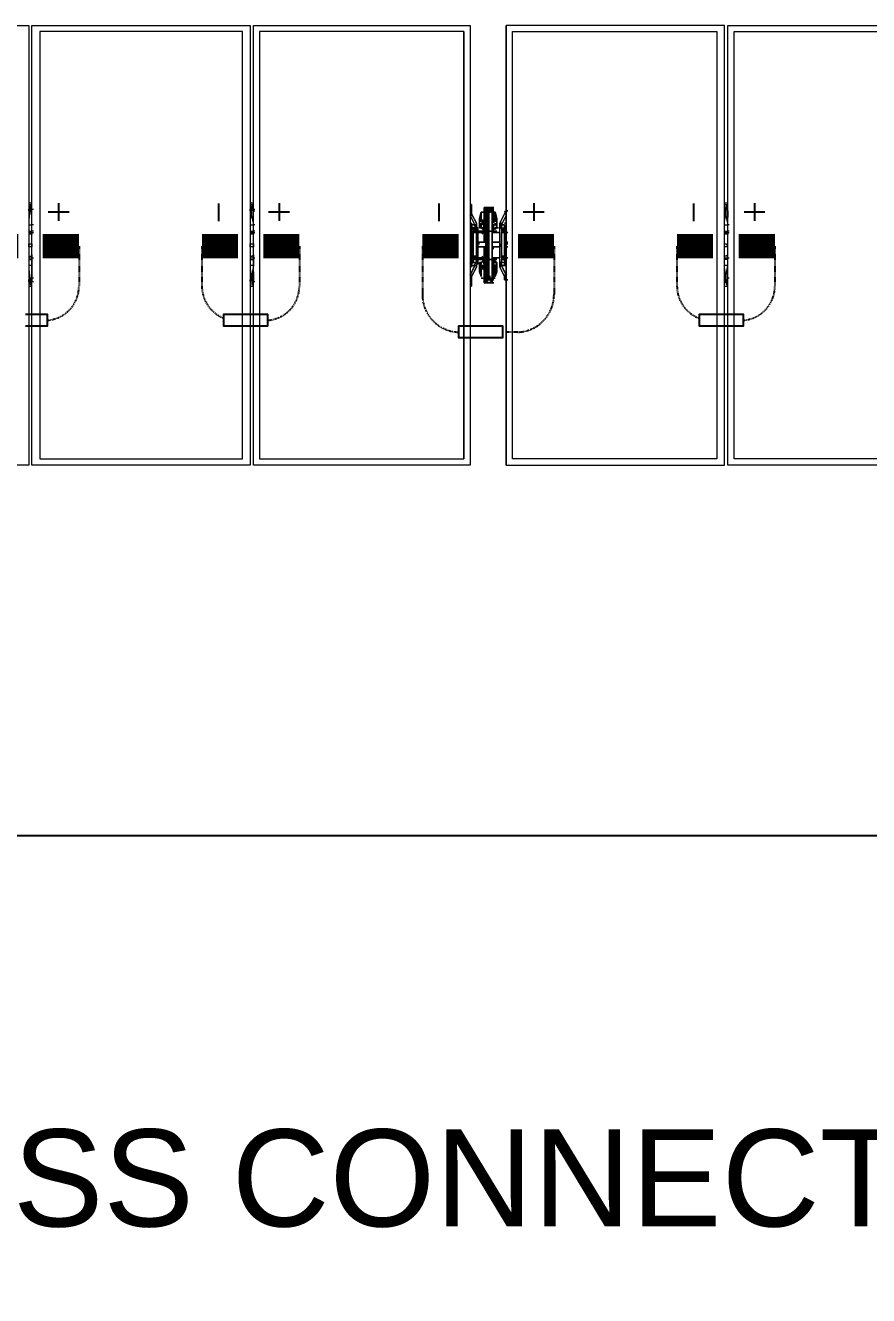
# Model space of a CAD drawing. Header units: feet. Extents: x -327 to 55127, y -2634 to 4121.
# Drawn here: x 3048.6 to 3222.2, y 3493.6 to 3755.2 of the extents above; entities that cross this region are included whole.
import ezdxf
from ezdxf import colors
from ezdxf.entities.mleader import LeaderData, LeaderLine
from ezdxf.lldxf.tags import DXFTag
from ezdxf.math import Vec2, Vec3

# ---------------------------------------------------------------- set-up
doc = ezdxf.new("R2010")
doc.units = ezdxf.units.FT
doc.header["$MEASUREMENT"] = 0
doc.linetypes.add('HIDDEN', pattern=[0.375, 0.25, -0.125])
for name, color, linetype in [('E-DC HARNESS-NEG', 170, 'DC HARNESS CABLE'), ('E-HARN-COMP', 8, 'Continuous'), ('E-TRNK-CABL-NEG', 6, 'HIDDEN'), ('E-TRUNK-CABLE-POS', 6, 'HIDDEN'), ('G-ANNO-TEXT', 1, 'Continuous'), ('Polarity-Text', 7, 'Continuous')]:
    doc.layers.add(name, color=color, linetype=linetype)
doc.styles.add('NEI-A', font='arial.ttf')
doc.styles.get("Standard").update_dxf_attribs({"font": 'arial.ttf'})
tags = doc.linetypes.add('DC HARNESS CABLE', pattern='A,0.5,-0.2,["DH",Standard,S=0.1,R=0,X=-0.1,Y=-0.05],-0.2', length=0.9).pattern_tags.tags
tags[6] = DXFTag(74, 10)

# ---------------------------------------------------------------- blocks, each defined once
blk = doc.blocks.new('A$C4742fff2')
at = {"lineweight": 5}
for points in [[(14.9311, 0.4666), (15.161, 0.4666), (15.161, 0), (14.9311, 0)], [(15.1644, 0.4666), (15.396, 0.4666), (15.396, 0), (15.1644, 0)], [(15.3877, 0.46), (15.1727, 0.46), (15.1727, 0.0067), (15.3877, 0.0067)], [(15.6294, 0), (15.3994, 0), (15.3994, 0.4666), (15.6294, 0.4666)], [(15.6227, 0.46), (15.406, 0.46), (15.406, 0.0067), (15.6227, 0.0067)], [(15.6677, 0), (15.8994, 0), (15.8994, 0.4666), (15.6677, 0.4666)], [(15.6744, 0.0067), (15.6744, 0.46), (15.891, 0.46), (15.891, 0.0067)], [(15.9027, 0.4666), (16.1327, 0.4666), (16.1327, 0), (15.9027, 0)], [(15.9094, 0.0067), (15.9094, 0.46), (16.126, 0.46), (16.126, 0.0067)], [(15.631, 0.27), (15.631, 0.2683), (15.631, 0.27), (15.631, 0.2767), (15.6294, 0.2767), (15.631, 0.2767)], [(15.6444, 0.2717), (15.6444, 0.2617), (15.646, 0.2617), (15.6444, 0.2617), (15.6444, 0.24), (15.6444, 0.2383), (15.6444, 0.24), (15.6444, 0.2617)], [(15.6494, 0.2717), (15.651, 0.2717), (15.6494, 0.2717), (15.6494, 0.2683), (15.6494, 0.2483), (15.6494, 0.2683), (15.6477, 0.2683), (15.6477, 0.2717)], [(15.6527, 0.2617), (15.6527, 0.2717), (15.6527, 0.27), (15.6544, 0.27), (15.6527, 0.27), (15.6527, 0.2717), (15.651, 0.2717), (15.6527, 0.2717), (15.6544, 0.2717), (15.6527, 0.2717)], [(15.6527, 0.2717), (15.651, 0.2717)], [(15.666, 0.2683), (15.6677, 0.27), (15.6677, 0.2767), (15.6677, 0.27)], [(15.6377, 0.2517), (15.636, 0.2517), (15.636, 0.2533), (15.6344, 0.2533), (15.6344, 0.255), (15.636, 0.255), (15.636, 0.2567), (15.631, 0.2667), (15.636, 0.2567), (15.636, 0.255), (15.6344, 0.255), (15.631, 0.255), (15.631, 0.2533), (15.6327, 0.2517), (15.636, 0.2517), (15.6377, 0.2517), (15.6377, 0.215), (15.636, 0.215), (15.6377, 0.215), (15.6377, 0.2133), (15.636, 0.2133), (15.636, 0.2117), (15.6344, 0.2117), (15.636, 0.2117), (15.636, 0.21), (15.631, 0.2), (15.636, 0.21), (15.636, 0.2117), (15.6344, 0.2117), (15.631, 0.2117), (15.6344, 0.2117), (15.636, 0.2117), (15.6344, 0.2117), (15.6344, 0.2133), (15.636, 0.215), (15.6327, 0.215), (15.6327, 0.2167), (15.631, 0.2167), (15.631, 0.25), (15.6327, 0.25), (15.6327, 0.2517), (15.6327, 0.25), (15.631, 0.25), (15.631, 0.2167), (15.6327, 0.2167), (15.6327, 0.215), (15.636, 0.215), (15.6377, 0.215), (15.6377, 0.2133), (15.636, 0.2133), (15.636, 0.2117), (15.6344, 0.2117), (15.6344, 0.2133), (15.636, 0.215), (15.6377, 0.215), (15.6377, 0.2517), (15.636, 0.2517), (15.6377, 0.2517), (15.636, 0.2533), (15.636, 0.255), (15.636, 0.2567), (15.636, 0.255), (15.636, 0.2533)], [(15.6394, 0.2517), (15.641, 0.2517), (15.6427, 0.25), (15.641, 0.2517), (15.641, 0.2567), (15.6427, 0.2567), (15.6427, 0.255), (15.6444, 0.255), (15.6427, 0.25), (15.641, 0.2517), (15.6427, 0.25), (15.641, 0.2517), (15.6394, 0.2517), (15.6394, 0.2617), (15.641, 0.2683), (15.641, 0.26), (15.6444, 0.26), (15.6444, 0.2683), (15.641, 0.2683), (15.6444, 0.2683), (15.6444, 0.26), (15.641, 0.26), (15.641, 0.2683), (15.6394, 0.2617), (15.6394, 0.2517), (15.641, 0.2517), (15.641, 0.2533), (15.641, 0.2517), (15.6394, 0.2517), (15.6394, 0.2617)], [(15.641, 0.26), (15.641, 0.2583)], [(15.641, 0.2517), (15.6427, 0.2517), (15.6427, 0.25), (15.6444, 0.255), (15.6427, 0.255), (15.6427, 0.2567), (15.641, 0.2567)], [(15.6427, 0.26), (15.6427, 0.2567)], [(15.646, 0.2633), (15.6444, 0.2633)], [(15.6477, 0.2183), (15.6477, 0.2483), (15.646, 0.2483), (15.646, 0.2683), (15.6477, 0.2683), (15.6477, 0.2483), (15.6477, 0.2683), (15.646, 0.2683), (15.646, 0.2483), (15.6477, 0.2483), (15.6477, 0.2183), (15.646, 0.2183), (15.646, 0.2483), (15.646, 0.2183)], [(15.6494, 0.2683), (15.6494, 0.2483), (15.6527, 0.2483), (15.6527, 0.2683)], [(15.6494, 0.2683), (15.6494, 0.2483), (15.6527, 0.2483), (15.6527, 0.2683)], [(15.6544, 0.2633), (15.6527, 0.2633)], [(15.6544, 0.2367), (15.6527, 0.2367), (15.6544, 0.2367), (15.6527, 0.2367), (15.6544, 0.2367), (15.6527, 0.2367), (15.6527, 0.24), (15.6527, 0.2617), (15.6544, 0.2617), (15.6527, 0.2617), (15.6527, 0.24), (15.6527, 0.2367)], [(15.656, 0.2583), (15.656, 0.26), (15.6544, 0.26), (15.6544, 0.2567), (15.6544, 0.26), (15.656, 0.26), (15.656, 0.2683), (15.6544, 0.2683), (15.656, 0.2683), (15.656, 0.26)], [(15.656, 0.2567), (15.6577, 0.2517), (15.656, 0.2517), (15.6544, 0.25), (15.6544, 0.255), (15.656, 0.255)], [(15.656, 0.2567), (15.6577, 0.2517), (15.656, 0.2517), (15.6544, 0.25), (15.6544, 0.255), (15.656, 0.255)], [(15.656, 0.2683), (15.6577, 0.2617), (15.6577, 0.2517), (15.6577, 0.2533), (15.6577, 0.2517), (15.6577, 0.2617)], [(15.6577, 0.2517), (15.6577, 0.2617)], [(15.666, 0.2517), (15.666, 0.25), (15.6677, 0.25), (15.6677, 0.2167), (15.666, 0.2167), (15.666, 0.215), (15.6677, 0.215), (15.6677, 0.2167), (15.6677, 0.215), (15.6677, 0.2133), (15.6677, 0.215), (15.666, 0.215), (15.666, 0.2117), (15.6627, 0.2117), (15.661, 0.2117), (15.661, 0.21), (15.661, 0.2117), (15.661, 0.215), (15.6627, 0.215), (15.661, 0.215), (15.661, 0.2517), (15.6627, 0.2517), (15.661, 0.2517), (15.661, 0.255), (15.6627, 0.255), (15.666, 0.255), (15.6627, 0.255), (15.6627, 0.2567), (15.661, 0.2567), (15.666, 0.2667), (15.661, 0.2567), (15.6627, 0.2567), (15.6627, 0.255), (15.6644, 0.255), (15.6627, 0.255), (15.6627, 0.2517), (15.666, 0.2517), (15.666, 0.25), (15.6677, 0.25), (15.6677, 0.2517), (15.6677, 0.25), (15.6677, 0.2167), (15.666, 0.2167), (15.666, 0.215), (15.6627, 0.215), (15.661, 0.215), (15.661, 0.2517), (15.6627, 0.2517)], [(15.661, 0.255), (15.661, 0.2567), (15.661, 0.255), (15.661, 0.2517), (15.6627, 0.2517), (15.6627, 0.255)], [(15.631, 0.2517), (15.6327, 0.2517), (15.631, 0.2517), (15.6294, 0.2533), (15.631, 0.2517), (15.6327, 0.2517), (15.631, 0.2517), (15.631, 0.25)], [(15.631, 0.2467), (15.6294, 0.2467)], [(15.636, 0.2517), (15.6327, 0.2517), (15.631, 0.2533), (15.631, 0.255), (15.6344, 0.255), (15.6344, 0.2533), (15.636, 0.2533)], [(15.6344, 0.25), (15.6327, 0.25), (15.6327, 0.2483), (15.6327, 0.2467), (15.6344, 0.2467), (15.636, 0.2467), (15.636, 0.2483), (15.636, 0.25)], [(15.6344, 0.25), (15.6327, 0.2483), (15.6344, 0.2467), (15.636, 0.2483)], [(15.6327, 0.2483), (15.6344, 0.25), (15.6344, 0.2483), (15.6327, 0.2483), (15.6344, 0.25), (15.6344, 0.2483), (15.636, 0.2483), (15.6344, 0.2483), (15.636, 0.2483), (15.6344, 0.2483), (15.636, 0.2483), (15.6344, 0.2483), (15.636, 0.2483), (15.6344, 0.2483), (15.636, 0.2483), (15.6344, 0.2483), (15.636, 0.2483), (15.6344, 0.2483), (15.636, 0.2483), (15.6344, 0.2483), (15.636, 0.2483), (15.6344, 0.2483), (15.636, 0.2483), (15.6344, 0.2483), (15.636, 0.2483), (15.636, 0.2467), (15.6344, 0.2467), (15.6327, 0.2467), (15.6327, 0.2483), (15.6344, 0.2483), (15.636, 0.2483), (15.636, 0.2467), (15.6344, 0.2467), (15.6327, 0.2467)], [(15.6344, 0.25), (15.6327, 0.25), (15.6327, 0.2483), (15.6327, 0.2467), (15.6344, 0.2467), (15.636, 0.2467), (15.636, 0.2483), (15.636, 0.25)], [(15.6344, 0.25), (15.6327, 0.2483), (15.6344, 0.2467), (15.636, 0.2483)], [(15.6344, 0.255), (15.636, 0.255)], [(15.6344, 0.255), (15.636, 0.255)], [(15.6377, 0.2483), (15.641, 0.2483), (15.6377, 0.2483), (15.6444, 0.2483), (15.6427, 0.2483), (15.6444, 0.2483), (15.6427, 0.2483), (15.6444, 0.2483), (15.6427, 0.2483), (15.6444, 0.2483)], [(15.6444, 0.2467), (15.6377, 0.2467)], [(15.6427, 0.2517), (15.6427, 0.25), (15.6427, 0.2517), (15.641, 0.2517), (15.6427, 0.25)], [(15.641, 0.2467), (15.6427, 0.245)], [(15.6477, 0.1983), (15.6477, 0.2183), (15.6494, 0.2183), (15.6494, 0.2483), (15.6477, 0.2483), (15.6494, 0.2483), (15.6494, 0.2183), (15.6477, 0.2183), (15.6477, 0.1983), (15.646, 0.1983), (15.646, 0.2183), (15.646, 0.1983)], [(15.6544, 0.2483), (15.6527, 0.2483), (15.6527, 0.2183), (15.6494, 0.2183), (15.6494, 0.2483), (15.651, 0.2483), (15.6494, 0.2483), (15.6494, 0.2183), (15.6527, 0.2183), (15.6527, 0.2483), (15.6544, 0.2483), (15.656, 0.2483), (15.6577, 0.2483), (15.656, 0.2483)], [(15.6544, 0.2483), (15.6527, 0.2483)], [(15.661, 0.2467), (15.6527, 0.2467)], [(15.656, 0.2517), (15.6544, 0.25), (15.6544, 0.2517), (15.6544, 0.25), (15.656, 0.2517), (15.6544, 0.25)], [(15.6594, 0.2517), (15.6577, 0.2517), (15.656, 0.25), (15.6577, 0.2517)], [(15.6644, 0.2483), (15.6644, 0.25), (15.6627, 0.2483), (15.6627, 0.2467), (15.6644, 0.2467), (15.666, 0.2467), (15.666, 0.2483)], [(15.6644, 0.25), (15.6627, 0.2483), (15.6644, 0.2467), (15.666, 0.2483)], [(15.6644, 0.2467), (15.666, 0.2467), (15.666, 0.2483), (15.666, 0.25), (15.6644, 0.25), (15.6627, 0.25), (15.6627, 0.2483), (15.6627, 0.2467)], [(15.6644, 0.25), (15.6627, 0.2483), (15.6644, 0.2467), (15.666, 0.2483)], [(15.6644, 0.2467), (15.666, 0.2467), (15.666, 0.2483), (15.666, 0.25), (15.6644, 0.25), (15.6627, 0.25), (15.6627, 0.2483), (15.6627, 0.2467)], [(15.666, 0.2483), (15.6644, 0.2483)], [(15.666, 0.2483), (15.6644, 0.2483)], [(15.666, 0.2483), (15.6644, 0.2483), (15.666, 0.2483), (15.6644, 0.2483), (15.666, 0.2483), (15.6644, 0.2483), (15.666, 0.2483), (15.6644, 0.2483), (15.666, 0.2483), (15.6644, 0.2483), (15.666, 0.2483), (15.6677, 0.2483)], [(15.6677, 0.2533), (15.6677, 0.2517), (15.666, 0.2517), (15.666, 0.255), (15.666, 0.2517), (15.6677, 0.2517)], [(15.6694, 0.2467), (15.6677, 0.2467)], [(15.1627, 0.235), (15.1644, 0.235), (15.1644, 0.2317), (15.161, 0.2317), (15.161, 0.2333), (15.161, 0.235)], [(15.3977, 0.235), (15.3994, 0.235), (15.3994, 0.2317), (15.396, 0.2317), (15.396, 0.2333), (15.396, 0.235)], [(15.631, 0.2367), (15.6294, 0.2367)], [(15.631, 0.235), (15.6294, 0.235)], [(15.6294, 0.2317), (15.631, 0.2317)], [(15.6294, 0.2317), (15.631, 0.2317)], [(15.646, 0.2367), (15.6377, 0.2367), (15.646, 0.2367), (15.6444, 0.2367), (15.6444, 0.24), (15.6444, 0.2367), (15.646, 0.2367), (15.6444, 0.2367)], [(15.6377, 0.2317), (15.6377, 0.235), (15.6394, 0.235), (15.6377, 0.235)], [(15.6394, 0.2317), (15.6377, 0.2317), (15.646, 0.2317), (15.6377, 0.2317)], [(15.646, 0.2367), (15.6444, 0.2367), (15.6444, 0.24), (15.6444, 0.2367)], [(15.6444, 0.23), (15.646, 0.23), (15.6444, 0.23), (15.6444, 0.2317)], [(15.6444, 0.2267), (15.6444, 0.23)], [(15.6527, 0.24), (15.6527, 0.2383), (15.6527, 0.24), (15.6527, 0.2367), (15.661, 0.2367), (15.6527, 0.2367)], [(15.6527, 0.2317), (15.661, 0.2317), (15.661, 0.235), (15.661, 0.2317), (15.6527, 0.2317), (15.6527, 0.23), (15.6544, 0.23), (15.6527, 0.23), (15.6527, 0.2267), (15.6527, 0.23)], [(15.6527, 0.2317), (15.6527, 0.23), (15.6544, 0.23), (15.6527, 0.23)], [(15.6544, 0.23), (15.6527, 0.23), (15.6527, 0.2267), (15.6527, 0.23)], [(15.6694, 0.2367), (15.6677, 0.2367)], [(15.6694, 0.235), (15.6677, 0.235)], [(15.6694, 0.2317), (15.6677, 0.2317)], [(15.6694, 0.2317), (15.6677, 0.2317)], [(15.901, 0.235), (15.9027, 0.2333), (15.901, 0.2317), (15.8994, 0.2317), (15.8994, 0.2333), (15.8994, 0.235)], [(15.6294, 0.22), (15.631, 0.22)], [(15.631, 0.2167), (15.631, 0.215)], [(15.6344, 0.22), (15.6344, 0.2217), (15.6327, 0.22), (15.6344, 0.22), (15.636, 0.22), (15.6344, 0.22), (15.636, 0.22), (15.6344, 0.22), (15.636, 0.22), (15.6344, 0.22), (15.636, 0.22)], [(15.6344, 0.2217), (15.6327, 0.22), (15.6344, 0.2183), (15.636, 0.22)], [(15.6344, 0.2217), (15.6327, 0.2217), (15.6327, 0.22), (15.6327, 0.2183), (15.6344, 0.2183), (15.636, 0.2183), (15.636, 0.22), (15.636, 0.2217)], [(15.6344, 0.2217), (15.6327, 0.22), (15.6344, 0.2183), (15.636, 0.22)], [(15.6344, 0.2217), (15.6327, 0.2217), (15.6327, 0.22), (15.6327, 0.2183), (15.6344, 0.2183), (15.636, 0.2183), (15.636, 0.22), (15.636, 0.2217)], [(15.636, 0.22), (15.6344, 0.22)], [(15.636, 0.22), (15.6344, 0.22)], [(15.641, 0.22), (15.6377, 0.22), (15.6444, 0.22), (15.6377, 0.22), (15.641, 0.22), (15.6427, 0.2217)], [(15.6427, 0.2183), (15.6444, 0.2183), (15.6427, 0.2183), (15.6444, 0.2183), (15.6377, 0.2183), (15.6444, 0.2183)], [(15.6394, 0.215), (15.641, 0.215), (15.6427, 0.2167), (15.641, 0.215), (15.6427, 0.2167), (15.6427, 0.215), (15.6427, 0.2167), (15.641, 0.215), (15.6427, 0.2167), (15.641, 0.215), (15.6394, 0.215), (15.6394, 0.205)], [(15.641, 0.21), (15.641, 0.215), (15.6427, 0.2167), (15.6444, 0.2117), (15.641, 0.2117), (15.641, 0.21), (15.641, 0.215), (15.6427, 0.2167), (15.6444, 0.2117), (15.641, 0.2117), (15.641, 0.21), (15.641, 0.2083)], [(15.6444, 0.2183), (15.6427, 0.2183)], [(15.6444, 0.2267), (15.6444, 0.2283), (15.6444, 0.2267), (15.6444, 0.205), (15.646, 0.205), (15.6444, 0.205)], [(15.6527, 0.2183), (15.6527, 0.1983), (15.6494, 0.1983), (15.6494, 0.2183), (15.651, 0.2183), (15.6494, 0.2183), (15.6494, 0.2), (15.6494, 0.2183), (15.6494, 0.1983), (15.6527, 0.1983), (15.6527, 0.2183), (15.6544, 0.2183), (15.656, 0.2183), (15.6544, 0.2183), (15.6544, 0.22), (15.6527, 0.22), (15.661, 0.22), (15.6527, 0.22), (15.6544, 0.22), (15.6544, 0.2183)], [(15.6527, 0.2267), (15.6527, 0.205), (15.6544, 0.205), (15.6527, 0.205), (15.6527, 0.1967), (15.6527, 0.205), (15.6527, 0.2267), (15.6527, 0.2283)], [(15.6527, 0.2183), (15.6544, 0.2183)], [(15.6544, 0.2167), (15.656, 0.215), (15.6544, 0.2167), (15.6544, 0.215), (15.6544, 0.2167), (15.6544, 0.2117)], [(15.6577, 0.2183), (15.656, 0.2183)], [(15.656, 0.2167), (15.6577, 0.215), (15.6577, 0.205), (15.6577, 0.215), (15.656, 0.2167), (15.6577, 0.215)], [(15.6644, 0.2217), (15.6627, 0.22), (15.6644, 0.2183), (15.666, 0.22)], [(15.6644, 0.2183), (15.666, 0.2183), (15.666, 0.22), (15.666, 0.2217), (15.6644, 0.2217), (15.6627, 0.2217), (15.6627, 0.22), (15.6627, 0.2183)], [(15.6644, 0.2217), (15.6627, 0.22), (15.6644, 0.2183), (15.666, 0.22)], [(15.6644, 0.2183), (15.666, 0.2183), (15.666, 0.22), (15.666, 0.2217), (15.6644, 0.2217), (15.6627, 0.2217), (15.6627, 0.22), (15.6627, 0.2183)], [(15.666, 0.22), (15.6644, 0.22)], [(15.666, 0.22), (15.6644, 0.22)], [(15.6694, 0.22), (15.6677, 0.22)], [(15.6294, 0.2133), (15.631, 0.215), (15.6327, 0.215), (15.631, 0.2133), (15.631, 0.2117), (15.631, 0.2133), (15.6327, 0.215), (15.631, 0.215)], [(15.636, 0.2117), (15.636, 0.21)], [(15.641, 0.2), (15.641, 0.2083), (15.6444, 0.2083), (15.6444, 0.1983), (15.641, 0.1983), (15.6444, 0.1983), (15.6444, 0.2083), (15.641, 0.2083), (15.641, 0.2), (15.6394, 0.205), (15.6394, 0.215), (15.641, 0.215), (15.641, 0.2133), (15.641, 0.215), (15.6394, 0.215), (15.6394, 0.205)], [(15.6427, 0.2117), (15.6427, 0.2083)], [(15.651, 0.1967), (15.651, 0.195), (15.6527, 0.195), (15.6527, 0.1983), (15.6544, 0.1983), (15.6527, 0.1983), (15.6527, 0.195), (15.6527, 0.1967), (15.6527, 0.195), (15.6527, 0.1967), (15.6527, 0.195), (15.6527, 0.1933), (15.6527, 0.195), (15.651, 0.195), (15.651, 0.1967), (15.6494, 0.1967), (15.6477, 0.1967), (15.646, 0.1967), (15.6444, 0.1967), (15.6444, 0.195), (15.6444, 0.1967), (15.6444, 0.205), (15.6444, 0.1967), (15.6444, 0.195), (15.646, 0.1967), (15.646, 0.1983), (15.6444, 0.1983), (15.646, 0.1983), (15.646, 0.1967), (15.6444, 0.195), (15.6444, 0.1967), (15.646, 0.1967), (15.6477, 0.1967), (15.6494, 0.1967)], [(15.6444, 0.2033), (15.646, 0.2033)], [(15.6544, 0.2033), (15.6527, 0.2033)], [(15.656, 0.2), (15.6577, 0.205), (15.6577, 0.215), (15.6577, 0.2133), (15.6577, 0.215), (15.6577, 0.205), (15.656, 0.2), (15.656, 0.2083), (15.6544, 0.2083), (15.6544, 0.1983), (15.656, 0.1983), (15.6544, 0.1983), (15.6544, 0.2083), (15.656, 0.2083)], [(15.656, 0.21), (15.656, 0.2083), (15.656, 0.21), (15.656, 0.2117), (15.6544, 0.2117), (15.6544, 0.2083), (15.6544, 0.2117), (15.656, 0.2117)], [(15.6644, 0.2117), (15.6627, 0.2117), (15.661, 0.21), (15.666, 0.2), (15.661, 0.21), (15.6627, 0.2117), (15.666, 0.2117), (15.666, 0.215), (15.6627, 0.215), (15.6627, 0.2117)], [(15.6627, 0.2117), (15.6627, 0.215), (15.661, 0.215), (15.661, 0.2117)], [(15.6294, 0.19), (15.631, 0.19), (15.631, 0.1967), (15.631, 0.1983), (15.631, 0.1967), (15.631, 0.19)], [(15.6444, 0.195), (15.646, 0.195), (15.6444, 0.195), (15.6444, 0.1933)], [(15.646, 0.195), (15.6477, 0.195), (15.6477, 0.1967)], [(15.646, 0.195), (15.6477, 0.1967), (15.6494, 0.1967), (15.6477, 0.1967), (15.646, 0.1967), (15.646, 0.195), (15.6477, 0.195)], [(15.6544, 0.1933), (15.6527, 0.1933), (15.6527, 0.195), (15.6527, 0.1933), (15.6544, 0.1933), (15.6527, 0.1933), (15.646, 0.1933), (15.6527, 0.1933)], [(15.6494, 0.2), (15.6477, 0.2), (15.6494, 0.2), (15.6494, 0.1967), (15.6477, 0.1967), (15.6477, 0.1983), (15.6477, 0.1967), (15.6494, 0.1967), (15.6494, 0.2), (15.651, 0.2)], [(15.6494, 0.1967), (15.6477, 0.1967)], [(15.651, 0.1967), (15.651, 0.195)], [(15.6544, 0.1967), (15.6527, 0.1967)], [(15.6677, 0.1967), (15.666, 0.1967), (15.666, 0.1983), (15.666, 0.1967), (15.6677, 0.1967), (15.6677, 0.19)]]:
    blk.add_lwpolyline(points, close=True, dxfattribs=at)
for points in [[(15.6227, 0.46), (15.6227, 0.0067)], [(15.6294, 0.4666), (15.6294, 0)], [(15.6677, 0), (15.6677, 0.4666)], [(15.6744, 0.0067), (15.6744, 0.46)], [(15.161, 0.2783), (15.1644, 0.2783)], [(15.1644, 0.27), (15.1644, 0.2717), (15.1644, 0.2733), (15.1627, 0.2733), (15.1627, 0.275), (15.1644, 0.275)], [(15.166, 0.255), (15.1644, 0.255), (15.1644, 0.265), (15.1627, 0.275)], [(15.1627, 0.2733), (15.1627, 0.27)], [(15.396, 0.2783), (15.3994, 0.2783)], [(15.401, 0.255), (15.3994, 0.255), (15.3994, 0.2567), (15.3977, 0.265), (15.3977, 0.275), (15.3977, 0.2733), (15.3994, 0.2717), (15.3994, 0.27)], [(15.3977, 0.2733), (15.3977, 0.27)], [(15.6444, 0.2733), (15.6444, 0.2717), (15.646, 0.27), (15.646, 0.2683), (15.646, 0.27), (15.6444, 0.2717), (15.646, 0.2717), (15.6477, 0.2717), (15.646, 0.2717), (15.6444, 0.2717), (15.6444, 0.27), (15.646, 0.27), (15.6477, 0.27), (15.6494, 0.27), (15.651, 0.27), (15.6494, 0.27), (15.651, 0.27), (15.6494, 0.27), (15.6477, 0.27), (15.646, 0.27), (15.6444, 0.27), (15.6444, 0.2717), (15.6444, 0.2733), (15.646, 0.2733), (15.651, 0.2733), (15.6527, 0.2733), (15.651, 0.2717), (15.6527, 0.2717), (15.651, 0.2717), (15.6494, 0.2717), (15.6494, 0.2683), (15.651, 0.2683), (15.6494, 0.2683), (15.6494, 0.27), (15.6477, 0.27), (15.6494, 0.27), (15.651, 0.27), (15.6494, 0.27), (15.6494, 0.2683), (15.6477, 0.2683), (15.6477, 0.2717), (15.646, 0.2717), (15.6477, 0.2717), (15.6494, 0.2717), (15.651, 0.2717), (15.6527, 0.2733), (15.6544, 0.2733), (15.6527, 0.2733), (15.6544, 0.2733)], [(15.6544, 0.2733), (15.6527, 0.2733), (15.6527, 0.2717), (15.6527, 0.2733), (15.6527, 0.2683), (15.6544, 0.2683), (15.6544, 0.26), (15.6544, 0.2683), (15.6527, 0.2683), (15.6527, 0.2733), (15.651, 0.2733), (15.646, 0.2733), (15.6444, 0.2733), (15.646, 0.2733), (15.6444, 0.2733), (15.6444, 0.2717), (15.646, 0.2717), (15.6444, 0.2733), (15.646, 0.2733), (15.6444, 0.2733), (15.646, 0.2717), (15.6477, 0.2717), (15.646, 0.2717), (15.6477, 0.2717), (15.646, 0.2717), (15.6444, 0.2717), (15.6444, 0.2733)], [(15.646, 0.2717), (15.646, 0.2717)], [(15.646, 0.2717), (15.646, 0.2717)], [(15.651, 0.2717), (15.6527, 0.2717)], [(15.651, 0.2717), (15.6527, 0.2717)], [(15.666, 0.27), (15.666, 0.27)], [(15.666, 0.27), (15.666, 0.27)], [(15.8994, 0.2783), (15.9027, 0.2783)], [(15.8994, 0.2733), (15.8994, 0.27)], [(15.9044, 0.255), (15.9027, 0.255), (15.9027, 0.2567), (15.901, 0.265), (15.901, 0.275), (15.9027, 0.275), (15.901, 0.275), (15.901, 0.2717), (15.9027, 0.27)], [(15.631, 0.2667), (15.631, 0.2667)], [(15.631, 0.2667), (15.631, 0.2667)], [(15.641, 0.2617), (15.641, 0.2617)], [(15.641, 0.2617), (15.641, 0.2617)], [(15.6427, 0.2683), (15.6427, 0.2683)], [(15.6427, 0.2683), (15.6427, 0.2683)], [(15.656, 0.2617), (15.656, 0.2617)], [(15.656, 0.2617), (15.656, 0.2617)], [(15.666, 0.2667), (15.666, 0.2667)], [(15.666, 0.2667), (15.666, 0.2667)], [(15.161, 0.2483), (15.1644, 0.2483)], [(15.161, 0.2467), (15.1644, 0.2467), (15.166, 0.2467)], [(15.1644, 0.2467), (15.1644, 0.245), (15.161, 0.245)], [(15.166, 0.2483), (15.1644, 0.2483), (15.1644, 0.255)], [(15.396, 0.2483), (15.3994, 0.2483)], [(15.396, 0.2467), (15.3994, 0.2467), (15.401, 0.2467)], [(15.3994, 0.2467), (15.3994, 0.245), (15.396, 0.245)], [(15.401, 0.2483), (15.3994, 0.2483), (15.3994, 0.255)], [(15.6344, 0.2517), (15.6344, 0.2517)], [(15.6344, 0.2517), (15.6344, 0.2517)], [(15.6527, 0.2483), (15.6544, 0.2483)], [(15.6527, 0.2483), (15.6544, 0.2483)], [(15.661, 0.2517), (15.661, 0.2517)], [(15.661, 0.2517), (15.661, 0.2517)], [(15.6627, 0.2517), (15.6627, 0.2517)], [(15.6627, 0.2517), (15.6627, 0.2517)], [(15.6627, 0.2483), (15.6644, 0.25), (15.6644, 0.2483)], [(15.6627, 0.2483), (15.6627, 0.2467)], [(15.6644, 0.2467), (15.6627, 0.2467)], [(15.6644, 0.2483), (15.666, 0.2483)], [(15.6644, 0.2483), (15.666, 0.2483)], [(15.6644, 0.2483), (15.666, 0.2483)], [(15.6644, 0.2483), (15.666, 0.2483)], [(15.6644, 0.2467), (15.666, 0.2467), (15.666, 0.2483), (15.6644, 0.2483)], [(15.8994, 0.2483), (15.9027, 0.2483)], [(15.8994, 0.2467), (15.9027, 0.2467), (15.9044, 0.2467)], [(15.9027, 0.2467), (15.9027, 0.245), (15.8994, 0.245)], [(15.9044, 0.2483), (15.9027, 0.2483), (15.9027, 0.255)], [(15.6444, 0.2367), (15.646, 0.2367)], [(15.6444, 0.2367), (15.646, 0.2367)], [(15.6444, 0.23), (15.6444, 0.2317)], [(15.6444, 0.2317), (15.6444, 0.23)], [(15.6444, 0.23), (15.6444, 0.2267)], [(15.6444, 0.23), (15.6444, 0.2267)], [(15.6444, 0.23), (15.646, 0.23)], [(15.6444, 0.23), (15.646, 0.23)], [(15.6527, 0.2367), (15.6544, 0.2367)], [(15.6527, 0.2367), (15.6544, 0.2367)], [(15.6527, 0.2367), (15.6544, 0.2367)], [(15.6527, 0.2367), (15.6544, 0.2367)], [(15.161, 0.2233), (15.161, 0.2217), (15.1644, 0.2217), (15.1644, 0.2233), (15.1644, 0.22), (15.1644, 0.2183)], [(15.161, 0.22), (15.1644, 0.22), (15.166, 0.22)], [(15.161, 0.2183), (15.1644, 0.2183), (15.1644, 0.2117), (15.1644, 0.2017), (15.1627, 0.195), (15.1627, 0.1933), (15.1644, 0.1933)], [(15.396, 0.2233), (15.396, 0.2217), (15.3977, 0.2217), (15.3994, 0.2233), (15.3994, 0.22), (15.3994, 0.2183)], [(15.396, 0.22), (15.3994, 0.22), (15.401, 0.22)], [(15.396, 0.2183), (15.3994, 0.2183), (15.3994, 0.2117), (15.3977, 0.2017), (15.3977, 0.1933), (15.3994, 0.1933)], [(15.6327, 0.22), (15.6344, 0.2217), (15.6344, 0.22)], [(15.6327, 0.2183), (15.6327, 0.22)], [(15.6327, 0.2183), (15.6327, 0.22)], [(15.6327, 0.22), (15.6344, 0.22)], [(15.6344, 0.2183), (15.6327, 0.2183)], [(15.6344, 0.2183), (15.6327, 0.2183)], [(15.6344, 0.22), (15.636, 0.22)], [(15.6344, 0.22), (15.636, 0.22)], [(15.6344, 0.22), (15.636, 0.22)], [(15.6344, 0.22), (15.636, 0.22), (15.6344, 0.22)], [(15.6344, 0.2183), (15.636, 0.2183), (15.636, 0.22)], [(15.6344, 0.22), (15.636, 0.22), (15.6344, 0.22)], [(15.6344, 0.2183), (15.636, 0.2183), (15.636, 0.22)], [(15.6344, 0.22), (15.636, 0.22)], [(15.6544, 0.2167), (15.656, 0.2167), (15.656, 0.215), (15.6577, 0.215)], [(15.6544, 0.2167), (15.656, 0.2167), (15.656, 0.215), (15.6577, 0.215)], [(15.6644, 0.22), (15.6644, 0.2217), (15.6627, 0.22)], [(15.6644, 0.22), (15.6644, 0.2217), (15.6627, 0.22)], [(15.6627, 0.22), (15.6627, 0.2183), (15.6644, 0.2183)], [(15.6627, 0.22), (15.6627, 0.2183), (15.6644, 0.2183)], [(15.6644, 0.22), (15.666, 0.22)], [(15.6644, 0.22), (15.666, 0.22)], [(15.6644, 0.22), (15.666, 0.22)], [(15.6644, 0.22), (15.666, 0.22)], [(15.666, 0.22), (15.6644, 0.22)], [(15.666, 0.22), (15.666, 0.2183), (15.6644, 0.2183)], [(15.6644, 0.22), (15.666, 0.22)], [(15.6644, 0.22), (15.666, 0.22)], [(15.6644, 0.22), (15.666, 0.22)], [(15.6644, 0.22), (15.666, 0.22)], [(15.6644, 0.22), (15.666, 0.22)], [(15.6644, 0.22), (15.666, 0.22)], [(15.6644, 0.22), (15.666, 0.22)], [(15.6644, 0.22), (15.666, 0.22)], [(15.6644, 0.22), (15.666, 0.22)], [(15.666, 0.22), (15.6644, 0.22)], [(15.666, 0.22), (15.666, 0.2183), (15.6644, 0.2183)], [(15.6644, 0.22), (15.666, 0.22)], [(15.901, 0.1933), (15.901, 0.2017), (15.9027, 0.2117), (15.9027, 0.2183), (15.9027, 0.22), (15.9027, 0.2233), (15.901, 0.2217), (15.8994, 0.2217), (15.8994, 0.2233)], [(15.8994, 0.22), (15.9027, 0.22), (15.9044, 0.22)], [(15.9027, 0.2183), (15.8994, 0.2183)], [(15.6344, 0.215), (15.6344, 0.215)], [(15.6344, 0.215), (15.6344, 0.215)], [(15.636, 0.215), (15.636, 0.215)], [(15.636, 0.215), (15.636, 0.215)], [(15.641, 0.205), (15.641, 0.205)], [(15.641, 0.205), (15.641, 0.205)], [(15.656, 0.21), (15.6577, 0.215)], [(15.656, 0.21), (15.6577, 0.215)], [(15.656, 0.205), (15.656, 0.205)], [(15.656, 0.205), (15.656, 0.205)], [(15.661, 0.215), (15.661, 0.215)], [(15.661, 0.215), (15.661, 0.215)], [(15.6627, 0.215), (15.6627, 0.215)], [(15.6627, 0.215), (15.6627, 0.215)], [(15.161, 0.19), (15.1644, 0.19)], [(15.1627, 0.1917), (15.1627, 0.1933), (15.1644, 0.1933), (15.1644, 0.195), (15.1644, 0.1983)], [(15.1627, 0.1967), (15.1627, 0.1933), (15.1627, 0.1917), (15.1644, 0.1917)], [(15.396, 0.19), (15.3994, 0.19)], [(15.3994, 0.1983), (15.3994, 0.195), (15.3977, 0.1933), (15.3977, 0.1917), (15.3994, 0.1917)], [(15.3977, 0.1967), (15.3977, 0.1933), (15.3977, 0.1917)], [(15.631, 0.2), (15.631, 0.2)], [(15.631, 0.2), (15.631, 0.2)], [(15.6427, 0.2), (15.6427, 0.2)], [(15.6427, 0.2), (15.6427, 0.2)], [(15.646, 0.195), (15.6444, 0.195)], [(15.6444, 0.195), (15.6444, 0.1933)], [(15.6444, 0.195), (15.6444, 0.1933)], [(15.6444, 0.195), (15.6444, 0.1933)], [(15.646, 0.195), (15.6444, 0.195)], [(15.6444, 0.1933), (15.6444, 0.195)], [(15.6444, 0.1933), (15.646, 0.1933)], [(15.6444, 0.1933), (15.646, 0.1933)], [(15.6444, 0.1933), (15.646, 0.1933)], [(15.6444, 0.1933), (15.646, 0.1933)], [(15.6477, 0.1967), (15.6477, 0.195), (15.646, 0.195)], [(15.6477, 0.1967), (15.646, 0.1967), (15.646, 0.195)], [(15.646, 0.195), (15.6477, 0.195)], [(15.646, 0.195), (15.6477, 0.195)], [(15.6494, 0.1983), (15.6494, 0.1967), (15.651, 0.1967)], [(15.6494, 0.1983), (15.651, 0.1983)], [(15.6494, 0.1983), (15.6494, 0.1967), (15.651, 0.1967)], [(15.6494, 0.1983), (15.651, 0.1983)], [(15.651, 0.1967), (15.6494, 0.1967), (15.651, 0.1967)], [(15.651, 0.1967), (15.6494, 0.1967), (15.651, 0.1967)], [(15.651, 0.195), (15.651, 0.1967)], [(15.651, 0.195), (15.651, 0.1967)], [(15.651, 0.195), (15.6527, 0.195), (15.651, 0.195)], [(15.651, 0.195), (15.6527, 0.195), (15.651, 0.195)], [(15.6527, 0.1967), (15.6544, 0.1967)], [(15.6527, 0.1967), (15.6544, 0.1967)], [(15.6527, 0.1933), (15.6527, 0.195)], [(15.6527, 0.1933), (15.6527, 0.195)], [(15.666, 0.2), (15.666, 0.2)], [(15.666, 0.2), (15.666, 0.2)], [(15.666, 0.1967), (15.666, 0.1967)], [(15.666, 0.1967), (15.666, 0.1967)], [(15.8994, 0.1967), (15.8994, 0.1933)], [(15.8994, 0.19), (15.9027, 0.19)], [(15.9027, 0.1983), (15.901, 0.195), (15.901, 0.1917), (15.9027, 0.1917)], [(15.9027, 0.1933), (15.901, 0.1933), (15.901, 0.1917)]]:
    blk.add_lwpolyline(points, dxfattribs=at)
at = {"color": 8, "lineweight": 5, "true_color": 0x808080}
for points in [[(15.161, 0.2767), (15.1644, 0.2767)], [(15.1644, 0.2733), (15.1644, 0.275), (15.1627, 0.275), (15.161, 0.26)], [(15.161, 0.2717), (15.161, 0.27), (15.161, 0.2717), (15.1627, 0.2717)], [(15.1627, 0.2733), (15.1627, 0.2733)], [(15.1644, 0.2633), (15.1644, 0.2717), (15.166, 0.2717)], [(15.1644, 0.2667), (15.1644, 0.27)], [(15.396, 0.2767), (15.3994, 0.2767)], [(15.3994, 0.2733), (15.3994, 0.275), (15.3977, 0.275), (15.396, 0.26)], [(15.3977, 0.2733), (15.3977, 0.2733)], [(15.3994, 0.2633), (15.3994, 0.2717), (15.401, 0.2717)], [(15.3994, 0.2667), (15.3994, 0.27), (15.401, 0.27)], [(15.6294, 0.27), (15.631, 0.27), (15.6294, 0.27)], [(15.6294, 0.27), (15.631, 0.27), (15.6294, 0.27)], [(15.6444, 0.2733), (15.6444, 0.2733)], [(15.6444, 0.2733), (15.6444, 0.2733)], [(15.6527, 0.2733), (15.6527, 0.2733)], [(15.6527, 0.2733), (15.6527, 0.2733)], [(15.8994, 0.2767), (15.9027, 0.2767)], [(15.9027, 0.2733), (15.9027, 0.275), (15.901, 0.275), (15.8994, 0.26)], [(15.8994, 0.2733), (15.8994, 0.2733)], [(15.9027, 0.2717), (15.901, 0.2717), (15.8994, 0.2717), (15.8994, 0.27), (15.8994, 0.2717)], [(15.901, 0.2717), (15.9027, 0.27), (15.9027, 0.2633)], [(15.9027, 0.2667), (15.9027, 0.27)], [(15.161, 0.255), (15.1644, 0.255)], [(15.396, 0.255), (15.3994, 0.255)], [(15.8994, 0.255), (15.9027, 0.255)], [(15.6444, 0.23), (15.646, 0.23)], [(15.6444, 0.23), (15.646, 0.23)], [(15.6527, 0.23), (15.6544, 0.23)], [(15.6527, 0.23), (15.6544, 0.23)], [(15.1644, 0.2117), (15.161, 0.2117)], [(15.161, 0.2083), (15.1627, 0.1933)], [(15.1644, 0.205), (15.1644, 0.195), (15.166, 0.195)], [(15.3994, 0.2117), (15.396, 0.2117)], [(15.396, 0.2083), (15.3977, 0.1933)], [(15.3994, 0.205), (15.3994, 0.195), (15.401, 0.195)], [(15.9027, 0.2117), (15.8994, 0.2117)], [(15.8994, 0.2083), (15.901, 0.1933)], [(15.9027, 0.195), (15.901, 0.195), (15.9027, 0.1967), (15.9027, 0.205)], [(15.161, 0.1983), (15.161, 0.195), (15.161, 0.1967)], [(15.161, 0.19), (15.1644, 0.19)], [(15.1627, 0.1917), (15.1644, 0.1917), (15.1644, 0.1933)], [(15.1627, 0.1933), (15.1627, 0.1933)], [(15.166, 0.1983), (15.1644, 0.1983), (15.1644, 0.2)], [(15.396, 0.1983), (15.396, 0.195), (15.396, 0.1967)], [(15.396, 0.19), (15.3994, 0.19)], [(15.3977, 0.1917), (15.3994, 0.1917), (15.3994, 0.1933)], [(15.3977, 0.1933), (15.3977, 0.1933)], [(15.3994, 0.1983), (15.3994, 0.2)], [(15.631, 0.1967), (15.6294, 0.1967), (15.631, 0.1967)], [(15.631, 0.1967), (15.6294, 0.1967), (15.631, 0.1967)], [(15.6444, 0.195), (15.6444, 0.195)], [(15.6444, 0.195), (15.6444, 0.195)], [(15.646, 0.1967), (15.6477, 0.1967)], [(15.646, 0.1967), (15.6477, 0.1967)], [(15.646, 0.1967), (15.6477, 0.1967)], [(15.646, 0.1967), (15.6477, 0.1967)], [(15.6477, 0.1967), (15.6494, 0.1967)], [(15.6477, 0.1967), (15.6494, 0.1967)], [(15.6527, 0.195), (15.6527, 0.195)], [(15.6527, 0.195), (15.6527, 0.195)], [(15.8994, 0.1983), (15.8994, 0.195), (15.8994, 0.1967)], [(15.8994, 0.1933), (15.8994, 0.1933)], [(15.8994, 0.19), (15.9027, 0.19)], [(15.901, 0.1917), (15.9027, 0.1917), (15.9027, 0.1933)], [(15.9044, 0.1983), (15.9027, 0.1983), (15.9027, 0.2)]]:
    blk.add_lwpolyline(points, dxfattribs=at)
for points in [[(15.396, 0.2717), (15.396, 0.27)], [(15.6444, 0.2617), (15.6444, 0.27)], [(15.6477, 0.2733), (15.646, 0.2733)], [(15.651, 0.27), (15.6494, 0.27), (15.6477, 0.27), (15.646, 0.27), (15.6477, 0.27), (15.646, 0.27), (15.6477, 0.27), (15.646, 0.27), (15.6477, 0.27), (15.6494, 0.27), (15.651, 0.27), (15.6527, 0.27), (15.651, 0.27), (15.6527, 0.27), (15.6527, 0.2617), (15.6527, 0.27), (15.651, 0.27), (15.6527, 0.27)], [(15.6494, 0.2717), (15.6477, 0.2717)], [(15.6527, 0.2717), (15.651, 0.2717)], [(15.6544, 0.2733), (15.6527, 0.2733)], [(15.6694, 0.27), (15.6677, 0.27)], [(15.6294, 0.2667), (15.631, 0.2667), (15.631, 0.2683), (15.631, 0.2667)], [(15.6344, 0.255), (15.6294, 0.265), (15.631, 0.265), (15.631, 0.2667), (15.631, 0.265), (15.6294, 0.265)], [(15.631, 0.2567), (15.631, 0.255), (15.631, 0.2567), (15.6294, 0.2567)], [(15.646, 0.2383), (15.6444, 0.2383), (15.6444, 0.2633), (15.6444, 0.2383)], [(15.646, 0.26), (15.6444, 0.26)], [(15.6544, 0.2367), (15.6527, 0.2367), (15.6527, 0.2383), (15.6527, 0.2633), (15.6527, 0.2383), (15.6527, 0.2367), (15.6544, 0.2367), (15.6527, 0.2367)], [(15.6527, 0.26), (15.6544, 0.26)], [(15.6677, 0.265), (15.6677, 0.2667), (15.666, 0.2667), (15.6677, 0.2667), (15.6677, 0.265), (15.6627, 0.255)], [(15.6677, 0.2667), (15.6677, 0.2683), (15.666, 0.2683), (15.6677, 0.2683)], [(15.6677, 0.2567), (15.666, 0.2567), (15.6677, 0.2567), (15.6677, 0.255)], [(15.6344, 0.25), (15.6327, 0.25)], [(15.6327, 0.2467), (15.6327, 0.22)], [(15.636, 0.25), (15.636, 0.2517)], [(15.636, 0.22), (15.636, 0.2467)], [(15.6427, 0.25), (15.6444, 0.25)], [(15.646, 0.255), (15.6444, 0.255)], [(15.6544, 0.255), (15.6527, 0.255)], [(15.6527, 0.25), (15.6544, 0.25)], [(15.6627, 0.2517), (15.6627, 0.25)], [(15.6627, 0.2467), (15.6627, 0.22)], [(15.6677, 0.25), (15.666, 0.25)], [(15.666, 0.22), (15.666, 0.2467)], [(15.646, 0.2367), (15.6444, 0.2367), (15.6444, 0.2383), (15.6444, 0.2367), (15.646, 0.2367), (15.6444, 0.2367)], [(15.646, 0.2367), (15.6444, 0.2367)], [(15.6444, 0.2283), (15.6444, 0.2317)], [(15.646, 0.23), (15.6444, 0.23)], [(15.646, 0.23), (15.6444, 0.23)], [(15.6544, 0.2367), (15.6527, 0.2367)], [(15.6527, 0.2317), (15.6527, 0.2283), (15.6527, 0.2033), (15.6527, 0.2283)], [(15.6544, 0.23), (15.6527, 0.23)], [(15.6544, 0.23), (15.6527, 0.23)], [(15.6327, 0.2183), (15.6327, 0.2167)], [(15.636, 0.215), (15.636, 0.2183)], [(15.6444, 0.2167), (15.6427, 0.2167)], [(15.646, 0.2283), (15.6444, 0.2283), (15.6444, 0.2033), (15.6444, 0.2283)], [(15.6544, 0.2167), (15.6527, 0.2167)], [(15.6627, 0.2183), (15.6627, 0.215)], [(15.666, 0.2167), (15.666, 0.2183)], [(15.6294, 0.2017), (15.631, 0.2017), (15.631, 0.2), (15.631, 0.2017), (15.6294, 0.2017), (15.6344, 0.2117)], [(15.6294, 0.2117), (15.631, 0.2117), (15.631, 0.21), (15.631, 0.2117)], [(15.646, 0.2117), (15.6444, 0.2117)], [(15.646, 0.2083), (15.6444, 0.2083)], [(15.6444, 0.1967), (15.6444, 0.205)], [(15.6527, 0.205), (15.6527, 0.1967), (15.651, 0.1967), (15.6527, 0.1967), (15.651, 0.1967), (15.6527, 0.1967)], [(15.6527, 0.2117), (15.6544, 0.2117)], [(15.6544, 0.2083), (15.6527, 0.2083)], [(15.6627, 0.2117), (15.6677, 0.2017), (15.666, 0.2017), (15.666, 0.2), (15.666, 0.2017), (15.6677, 0.2017)], [(15.666, 0.2117), (15.6677, 0.2117), (15.6677, 0.21), (15.6677, 0.2117)], [(15.6294, 0.2), (15.631, 0.2), (15.631, 0.1983), (15.631, 0.2)], [(15.6477, 0.1967), (15.646, 0.1967)], [(15.646, 0.195), (15.646, 0.1933)], [(15.6494, 0.1967), (15.6477, 0.1967)], [(15.651, 0.1967), (15.6494, 0.1967), (15.651, 0.1967), (15.6527, 0.1967), (15.651, 0.1967), (15.6527, 0.1967)], [(15.6527, 0.1933), (15.6527, 0.195)], [(15.6677, 0.2), (15.666, 0.2), (15.666, 0.1983), (15.666, 0.2)], [(15.6694, 0.1967), (15.6677, 0.1967)]]:
    blk.add_lwpolyline(points, close=True, dxfattribs=at)

msp = doc.modelspace()

# ---------------------------------------------------------------- linework, layer by layer
at = {"layer": 'E-DC HARNESS-NEG', "ltscale": 0.5}
msp.add_lwpolyline([(3913.27, 3588.31), (2042.48, 3588.29)], dxfattribs=at)
at = {"layer": 'E-HARN-COMP', "const_width": 5}
for points in [[(3039.72, 3709.71), (3047.18, 3709.71)], [(3052.2, 3709.71), (3059.65, 3709.71)], [(3084.95, 3709.71), (3092.41, 3709.71)], [(3097.58, 3709.71), (3105.03, 3709.71)], [(3130.34, 3709.71), (3137.79, 3709.71)], [(3150.01, 3709.71), (3157.46, 3709.71)], [(3182.77, 3709.71), (3190.22, 3709.71)], [(3195.49, 3709.71), (3202.94, 3709.71)]]:
    msp.add_lwpolyline(points, dxfattribs=at)
at = {"layer": 'E-HARN-COMP'}
for points in [[(3048.61, 3693.3), (3053.18, 3693.3), (3053.18, 3695.62), (3048.61, 3695.62)], [(3094, 3695.62), (3089.43, 3695.62), (3089.43, 3693.3), (3094, 3693.3)], [(3094, 3693.3), (3098.56, 3693.3), (3098.56, 3695.62), (3094, 3695.62)], [(3191.9, 3695.62), (3187.34, 3695.62), (3187.34, 3693.3), (3191.9, 3693.3)], [(3191.9, 3693.3), (3196.47, 3693.3), (3196.47, 3695.62), (3191.9, 3695.62)], [(3142.38, 3693.23), (3137.81, 3693.23), (3137.81, 3690.9), (3142.38, 3690.9)], [(3142.38, 3690.9), (3146.94, 3690.9), (3146.94, 3693.23), (3142.38, 3693.23)]]:
    msp.add_lwpolyline(points, dxfattribs=at)
at = {"layer": 'E-TRNK-CABL-NEG', "ltscale": 0.1}
for points in [[(3084.95, 3709.71), (3084.95, 3701.47, 0.309338), (3089.43, 3694.92, 0.309338)], [(3130.34, 3709.71), (3130.34, 3699.74, 0.404462), (3137.82, 3692.01)], [(3182.77, 3709.71), (3182.77, 3701.47, 0.31336), (3187.34, 3694.89, 0.31336)]]:
    msp.add_lwpolyline(points, format="xyb", dxfattribs=at)
at = {"layer": 'E-TRUNK-CABLE-POS', "ltscale": 0.1}
for points in [[(3059.65, 3709.71), (3059.65, 3701.47, -0.391396), (3053.18, 3694.47, -0.391396)], [(3105.03, 3709.71), (3105.03, 3701.47, -0.391396), (3098.56, 3694.47, -0.391396)], [(3157.46, 3709.71), (3157.46, 3699.74, -0.404462), (3149.98, 3692.01), (3147.68, 3692.01)], [(3202.94, 3709.71), (3202.94, 3701.47, -0.391396), (3196.47, 3694.47, -0.391396)]]:
    msp.add_lwpolyline(points, format="xyb", dxfattribs=at)
at = {"layer": 'Polarity-Text'}
for p, q in [((3055.46, 3718.56), (3055.46, 3714.94)), ((3088.35, 3718.49), (3088.35, 3714.87)), ((3100.84, 3718.56), (3100.84, 3714.94)), ((3133.73, 3718.49), (3133.73, 3714.87)), ((3153.27, 3718.56), (3153.27, 3714.94)), ((3186.16, 3718.49), (3186.16, 3714.87)), ((3198.75, 3718.56), (3198.75, 3714.94)), ((3057.59, 3716.75), (3053.32, 3716.75)), ((3102.98, 3716.75), (3098.7, 3716.75)), ((3155.41, 3716.75), (3151.13, 3716.75)), ((3200.89, 3716.75), (3196.61, 3716.75))]:
    msp.add_line(p, q, dxfattribs=at)

# ---------------------------------------------------------------- block references
at = {"xscale": 194.04614304, "yscale": 194.04614304, "zscale": 194.04614304}
msp.add_blockref('A$C4742fff2', (107.36, 3664.64), dxfattribs=at)

# ---------------------------------------------------------------- next in the draw order: leaders
at = {"layer": 'G-ANNO-TEXT'}
ml = msp.add_multileader_mtext('Standard', dxfattribs=at)
ml.set_content('(TYP.) (-) MODULE LEAD', color=256, style='NEI-A')
ml.set_leader_properties()
ml.build(insert=Vec2(0, 0))
ml.multileader.update_dxf_attribs({"dogleg_length": 0.36, "arrow_head_size": 22.51})
ctx = ml.context
ctx.base_point, ctx.char_height, ctx.arrow_head_size, ctx.landing_gap_size, ctx.plane_origin = Vec3(3217.6, 3436.38, -22.9), 20, 22.51, 23.05, Vec3(10213.47, -2258.24, -22.9)
ctx.text_align_type = 2
notes = []
notes.append((ctx, [(1, (1, 1, 0), (3631.05, 3436.38, -22.9), (-1, 0), 46.1, [(1, [(3691.18, 3697.51, -22.9)], 0, [])])]))
ctx.mtext.insert, ctx.mtext.width, ctx.mtext.alignment, ctx.mtext.flow_direction = Vec3(3561.91, 3449.32, -22.9), 401.7571, 3, 5
ctx.mtext.has_bg_fill, ctx.mtext.bg_color, ctx.mtext.bg_scale_factor, ctx.mtext.bg_transparency, ctx.mtext.use_window_bg_color = 1, -1073741824, 1.5, 0, 1
for ctx, leaders in notes:
    for number, flags, end, landing, length, lines in leaders:
        leader = LeaderData()
        leader.index, (leader.has_last_leader_line, leader.has_dogleg_vector, leader.attachment_direction) = number, flags
        leader.last_leader_point, leader.dogleg_vector, leader.dogleg_length = Vec3(end), Vec3(landing), length
        for number, points, colour, breaks in lines:
            line = LeaderLine()
            line.index, line.vertices, line.color, line.breaks = number, Vec3.list(points), colors.encode_raw_color(colour), breaks
            leader.lines.append(line)
        ctx.leaders.append(leader)

# ---------------------------------------------------------------- next in the draw order: leaders
ml = msp.add_multileader_mtext('Standard', dxfattribs=at)
ml.set_content('(TYP.) BLA HARNESS CONNECTORS', color=256, style='NEI-A')
ml.set_leader_properties()
ml.build(insert=Vec2(0, 0))
ml.multileader.update_dxf_attribs({"dogleg_length": 0.36, "arrow_head_size": 22.51})
ctx = ml.context
ctx.base_point, ctx.char_height, ctx.arrow_head_size, ctx.landing_gap_size, ctx.plane_origin = Vec3(2776.18, 3514.9), 20, 22.51, 23.05, Vec3(9114.73, -2275.09)
notes = []
notes.append((ctx, [(0, (1, 1, 0), (2730.09, 3514.9), (1, 0), 46.1, [(0, [(2714.19, 3628), (2734.2, 3600.38)], 0, [])])]))
ctx.mtext.insert, ctx.mtext.width, ctx.mtext.flow_direction = Vec3(2799.23, 3527.84), 489.3132, 5
ctx.mtext.has_bg_fill, ctx.mtext.bg_color, ctx.mtext.bg_scale_factor, ctx.mtext.bg_transparency, ctx.mtext.use_window_bg_color = 1, -1073741824, 1.5, 0, 1
for ctx, leaders in notes:
    for number, flags, end, landing, length, lines in leaders:
        leader = LeaderData()
        leader.index, (leader.has_last_leader_line, leader.has_dogleg_vector, leader.attachment_direction) = number, flags
        leader.last_leader_point, leader.dogleg_vector, leader.dogleg_length = Vec3(end), Vec3(landing), length
        for number, points, colour, breaks in lines:
            line = LeaderLine()
            line.index, line.vertices, line.color, line.breaks = number, Vec3.list(points), colors.encode_raw_color(colour), breaks
            leader.lines.append(line)
        ctx.leaders.append(leader)

doc.saveas('drawing.dxf')
